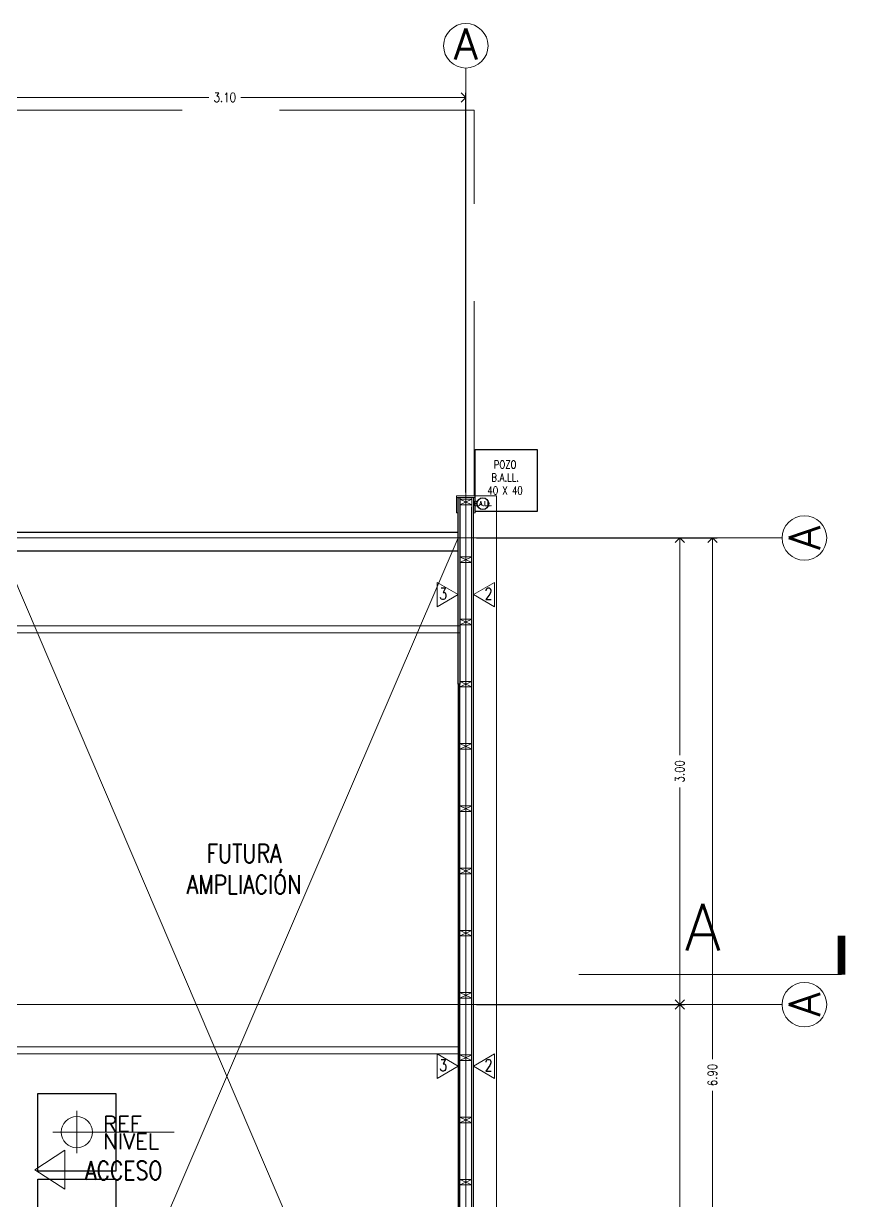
# Model space of a CAD drawing. Header units: metres. Extents: x -2 to 612, y -64 to 156.
# Drawn here: x 473.45 to 478.73, y 25.94 to 33.51 of the extents above; entities that cross this region are included whole.
import ezdxf
from ezdxf.enums import TextEntityAlignment as Align

# ---------------------------------------------------------------- set-up
doc = ezdxf.new("R2010")
doc.units = ezdxf.units.M
doc.header["$LTSCALE"] = 5
doc.header["$MEASUREMENT"] = 0
doc.linetypes.add('HIDDEN', pattern=[0.375, 0.25, -0.125])
doc.layers.get('0').update_dxf_attribs({"color": 30})
doc.layers.get('DEFPOINTS').update_dxf_attribs({"color": 210})
for name, color, linetype, lineweight in [('A-ANNO-DIMS', 3, 'Continuous', 18), ('A-ANNO-SYMB', 3, 'Continuous', 18), ('A-ANNO-TEXT', 3, 'Continuous', 18), ('A-DETL-MBND', 3, 'Continuous', 18), ('A-DETL-MCUT', 4, 'Continuous', 25), ('A-ELEV-IDEN', 3, 'Continuous', 18), ('A-ELEV-MBE2', 4, 'Continuous', 25), ('A-WALL-PATT', 8, 'Continuous', 18), ('A-WALL-STUD', 3, 'Continuous', 18)]:
    doc.layers.add(name, color=color, linetype=linetype, lineweight=lineweight)
doc.styles.add('E-ROMANS', font='romans.shx', dxfattribs={"width": 0.8})
doc.dimstyles.new('E-0050_ARW_12', dxfattribs={"dimscale": 0.001, "dimtxt": 60, "dimasz": 60, "dimexe": 30, "dimexo": 20, "dimgap": 30, "dimtad": 0, "dimzin": 0, "dimdsep": 46, "dimtxsty": 'E-ROMANS', "dimblk": 'OPEN90', "dimcen": 30, "dimclrd": 256, "dimclre": 256, "dimclrt": 256, "dimadec": 0, "dimazin": 0, "dimtfac": 1, "dimtmove": 1, "dimatfit": 3, "dimldrblk": 'OPEN90', "dimfxl": 1, "dimtfill": 1, "dimtolj": 1, "dimtzin": 0, "dimlwd": -1, "dimarcsym": 0})

# ---------------------------------------------------------------- blocks, each defined once
blk = doc.blocks.new('_Open90')
at = {"color": 0, "linetype": 'ByBlock', "lineweight": -2}
for p, q in [((0, 0), (-1, 0)), ((-0.5, 0.5), (0, 0)), ((0, 0), (-0.5, -0.5))]:
    blk.add_line(p, q, dxfattribs=at)
blk = doc.blocks.new('*D950')
at = {"layer": 'A-ANNO-DIMS', "lineweight": -2, "transparency": 16777216}
for p, q in [((473.1931, 30.0565), (473.1931, 33.0617)), ((476.2901, 30.4926), (476.2901, 33.0617))]:
    blk.add_line(p, q, dxfattribs=at)
at = {"layer": 'A-ANNO-DIMS', "transparency": 16777216}
for p, q in [((473.2531, 33.0317), (474.6385, 33.0317)), ((476.2301, 33.0317), (474.8448, 33.0317))]:
    blk.add_line(p, q, dxfattribs=at)
at = {"layer": 'DEFPOINTS', "color": 0, "transparency": 16777216}
for p in [(476.2901, 33.0317), (476.2901, 30.4726), (473.1931, 30.0365)]:
    blk.add_point(p, dxfattribs=at)
at = {"layer": 'A-ANNO-DIMS', "transparency": 16777216, "xscale": 0.06, "yscale": 0.06, "zscale": 0.06, "rotation": 180}
blk.add_blockref('_Open90', (473.1931, 33.0317), dxfattribs=at)
at = {"layer": 'A-ANNO-DIMS', "transparency": 16777216, "xscale": 0.06, "yscale": 0.06, "zscale": 0.06}
blk.add_blockref('_Open90', (476.2901, 33.0317), dxfattribs=at)
at = {"layer": 'A-ANNO-DIMS', "transparency": 16777216, "insert": (474.7416, 33.0317), "char_height": 0.06, "attachment_point": 5, "style": 'E-ROMANS', "bg_fill": 3, "box_fill_scale": 1.25, "bg_fill_color": 256, "bg_fill_true_color": 13158600, "bg_fill_transparency": 0}
blk.add_mtext('\\A1;3.10', dxfattribs=at)
blk = doc.blocks.new('*D1339')
at = {"layer": 'A-ANNO-DIMS', "lineweight": -2, "transparency": 16777216}
for p, q in [((476.3586, 30.201), (477.6942, 30.201)), ((476.3586, 27.202), (477.6942, 27.202))]:
    blk.add_line(p, q, dxfattribs=at)
at = {"layer": 'A-ANNO-DIMS', "transparency": 16777216}
for p, q in [((477.6642, 30.141), (477.6642, 28.8047)), ((477.6642, 27.262), (477.6642, 28.5984))]:
    blk.add_line(p, q, dxfattribs=at)
at = {"layer": 'DEFPOINTS', "color": 0, "transparency": 16777216}
for p in [(476.3386, 30.201), (476.3386, 27.202), (477.6642, 27.202)]:
    blk.add_point(p, dxfattribs=at)
at = {"layer": 'A-ANNO-DIMS', "transparency": 16777216, "xscale": 0.06, "yscale": 0.06, "zscale": 0.06}
for p, rotation in [((477.6642, 30.201), 90), ((477.6642, 27.202), 270)]:
    blk.add_blockref('_Open90', p, dxfattribs=dict(at, rotation=rotation))
at = {"layer": 'A-ANNO-DIMS', "transparency": 16777216, "insert": (477.6642, 28.7015), "char_height": 0.06, "attachment_point": 5, "rotation": 90, "style": 'E-ROMANS', "bg_fill": 3, "box_fill_scale": 1.25, "bg_fill_color": 256, "bg_fill_true_color": 13158600, "bg_fill_transparency": 0}
blk.add_mtext('\\A1;3.00', dxfattribs=at)
blk = doc.blocks.new('*D1340')
at = {"layer": 'A-ANNO-DIMS', "lineweight": -2, "transparency": 16777216}
for p, q in [((476.3586, 27.202), (477.6942, 27.202)), ((476.3587, 23.299), (477.6942, 23.299))]:
    blk.add_line(p, q, dxfattribs=at)
at = {"layer": 'A-ANNO-DIMS', "transparency": 16777216}
for p, q in [((477.6642, 27.142), (477.6642, 25.3537)), ((477.6642, 23.359), (477.6642, 25.1474))]:
    blk.add_line(p, q, dxfattribs=at)
at = {"layer": 'DEFPOINTS', "color": 0, "transparency": 16777216}
for p in [(476.3386, 27.202), (476.3387, 23.299), (477.6642, 23.299)]:
    blk.add_point(p, dxfattribs=at)
at = {"layer": 'A-ANNO-DIMS', "transparency": 16777216, "xscale": 0.06, "yscale": 0.06, "zscale": 0.06}
for p, rotation in [((477.6642, 27.202), 90), ((477.6642, 23.299), 270)]:
    blk.add_blockref('_Open90', p, dxfattribs=dict(at, rotation=rotation))
at = {"layer": 'A-ANNO-DIMS', "transparency": 16777216, "insert": (477.6642, 25.2505), "char_height": 0.06, "attachment_point": 5, "rotation": 90, "style": 'E-ROMANS', "bg_fill": 3, "box_fill_scale": 1.25, "bg_fill_color": 256, "bg_fill_true_color": 13158600, "bg_fill_transparency": 0}
blk.add_mtext('\\A1;3.90', dxfattribs=at)
blk = doc.blocks.new('*D1341')
at = {"layer": 'A-ANNO-DIMS', "lineweight": -2, "transparency": 16777216}
for p, q in [((476.3586, 30.201), (477.9044, 30.201)), ((476.3586, 23.299), (477.9044, 23.299))]:
    blk.add_line(p, q, dxfattribs=at)
at = {"layer": 'A-ANNO-DIMS', "transparency": 16777216}
for p, q in [((477.8744, 30.141), (477.8744, 26.852)), ((477.8744, 23.359), (477.8744, 26.648))]:
    blk.add_line(p, q, dxfattribs=at)
at = {"layer": 'DEFPOINTS', "color": 0, "transparency": 16777216}
for p in [(476.3386, 30.201), (476.3386, 23.299), (477.8744, 23.299)]:
    blk.add_point(p, dxfattribs=at)
at = {"layer": 'A-ANNO-DIMS', "transparency": 16777216, "xscale": 0.06, "yscale": 0.06, "zscale": 0.06}
for p, rotation in [((477.8744, 30.201), 90), ((477.8744, 23.299), 270)]:
    blk.add_blockref('_Open90', p, dxfattribs=dict(at, rotation=rotation))
at = {"layer": 'A-ANNO-DIMS', "transparency": 16777216, "insert": (477.8744, 26.75), "char_height": 0.06, "attachment_point": 5, "rotation": 90, "style": 'E-ROMANS', "bg_fill": 3, "box_fill_scale": 1.25, "bg_fill_color": 256, "bg_fill_true_color": 13158600, "bg_fill_transparency": 0}
blk.add_mtext('\\A1;6.90', dxfattribs=at)

msp = doc.modelspace()

# ---------------------------------------------------------------- linework, layer by layer
at = {"layer": 'A-ANNO-SYMB'}
for p, q in [((476.29012, 21.94694), (476.29012, 33.22033)), ((478.32254, 30.20104), (455.48822, 30.20104)), ((478.32254, 27.20204), (455.48822, 27.20204)), ((473.79062, 26.24717), (473.79062, 26.51891)), ((473.63614, 26.38304), (474.41726, 26.38304))]:
    msp.add_line(p, q, dxfattribs=at)
at = {"layer": 'A-ANNO-SYMB', "linetype": 'HIDDEN'}
for p, q in [((476.34263, 32.95053), (470.04359, 32.95053)), ((476.34263, 30.47259), (476.34263, 32.95053))]:
    msp.add_line(p, q, dxfattribs=at)
at = {"layer": 'A-ANNO-SYMB', "const_width": 0.05}
msp.add_lwpolyline([(478.70394, 27.39543), (478.70394, 27.64543)], dxfattribs=at)
at = {"layer": 'A-ANNO-SYMB'}
for centre, radius in [((476.29012, 33.36336), 0.14303), ((478.46557, 30.20104), 0.14303), ((478.46557, 27.20204), 0.14303), ((473.79062, 26.38304), 0.1)]:
    msp.add_circle(centre, radius, dxfattribs=at)
at = {"layer": 'A-ANNO-TEXT'}
for points in [[(476.2415, 29.83651), (476.10564, 29.91495), (476.10564, 29.75807)], [(476.2415, 26.80699), (476.10564, 26.88543), (476.10564, 26.72855)]]:
    msp.add_lwpolyline(points, close=True, dxfattribs=at)
msp.add_lwpolyline([(473.71344, 26.01653), (473.71344, 26.26654), (473.52035, 26.14153), (473.71344, 26.01653)], dxfattribs=at)
at = {"layer": 'A-DETL-MBND'}
msp.add_line((476.34961, 30.46158), (476.34961, 30.47258), dxfattribs=at)
msp.add_lwpolyline([(476.32761, 30.44954), (476.25261, 30.44954), (476.25261, 30.46158), (476.32749, 30.46158)], dxfattribs=at)
for points in [[(476.32774, 22.96153), (476.32761, 30.46158), (476.33861, 30.46158), (476.33875, 22.96153), (476.32774, 22.96153)], [(476.34961, 30.36158), (476.33861, 30.36158), (476.33861, 30.46158), (476.34961, 30.46158)]]:
    msp.add_lwpolyline(points, close=True, dxfattribs=at)
at = {"layer": 'A-DETL-MCUT'}
for points in [[(476.24061, 29.26152), (476.24061, 30.46158), (476.25261, 30.46158), (476.25261, 29.26152)], [(476.25261, 28.06153), (476.25261, 29.26153), (476.24061, 29.26153), (476.24061, 28.06153)], [(476.25261, 26.86153), (476.25261, 28.06153), (476.24061, 28.06153), (476.24061, 26.86153)], [(476.25261, 25.66153), (476.25261, 26.86153), (476.24061, 26.86153), (476.24061, 25.66153)]]:
    msp.add_lwpolyline(points, close=True, dxfattribs=at)
at = {"layer": 'A-ELEV-IDEN'}
for p, q in [((473.25161, 30.26053), (476.24061, 23.26152)), ((473.25161, 23.23953), (476.24061, 30.20103)), ((473.23059, 29.63654), (476.2526, 29.63655)), ((473.23059, 29.59154), (476.2526, 29.59155)), ((473.2411, 26.93153), (476.25261, 26.93153)), ((473.2411, 26.88653), (476.25261, 26.88653))]:
    msp.add_line(p, q, dxfattribs=at)
msp.add_lwpolyline([(476.34961, 30.47258), (476.48662, 30.47259), (476.48662, 22.95052), (476.34975, 22.95052)], dxfattribs=at)
at = {"layer": 'A-ELEV-MBE2'}
msp.add_line((476.32762, 23.02353), (476.32761, 30.39954), dxfattribs=at)
at = {"layer": 'A-ELEV-MBE2', "ltscale": 0.05}
msp.add_lwpolyline([(476.7494, 30.3699), (476.3494, 30.3699), (476.3494, 30.7699), (476.7494, 30.7699)], close=True, dxfattribs=at)
at = {"layer": 'A-ELEV-MBE2'}
for points in [[(473.54062, 26.63153), (474.04062, 26.63153), (474.04062, 26.13153), (473.54062, 26.13153), (473.54062, 26.63153)], [(473.54062, 26.08153), (474.04062, 26.08153), (474.04062, 25.58153), (473.54062, 25.58153), (473.54062, 26.08153)]]:
    msp.add_lwpolyline(points, dxfattribs=at)
at = {"layer": 'A-ELEV-MBE2', "ltscale": 0.05}
msp.add_circle((476.39945, 30.42143), 0.0375, dxfattribs=at)
at = {"layer": 'A-WALL-PATT', "ltscale": 0.1}
for p, q in [((476.29011, 29.63653), (476.29012, 29.28654)), ((476.29012, 29.23654), (476.29011, 28.88653)), ((476.29011, 28.83653), (476.29012, 28.48654)), ((476.29011, 28.43654), (476.29011, 28.08653)), ((476.29011, 28.03653), (476.29012, 27.68653)), ((476.29011, 27.63653), (476.29011, 27.28642)), ((476.29011, 27.23642), (476.29011, 26.88653)), ((476.29011, 26.83653), (476.29011, 26.48653)), ((476.29012, 26.43653), (476.29011, 26.08653)), ((476.29011, 26.03653), (476.29012, 25.68653))]:
    msp.add_line(p, q, dxfattribs=at)

# ---------------------------------------------------------------- texts
at = {"layer": 'A-ANNO-TEXT', "attachment_point": 5, "style": 'E-ROMANS'}
for s, insert, char_height in [('\\pi-0.15,l0.15,t0.15;POZO\\PB.A.LL.\\P40 X 40', (476.54229, 30.58925), 0.05), ('\\pi-0.09,l0.09,t0.09;B.A.LL.', (476.39945, 30.42143), 0.03), ('\\pi-0.36,l0.36,t0.36;FUTURA\\PAMPLIACIÓN', (474.86489, 28.07394), 0.12), ('\\pi-0.36,l0.36,t0.36;ACCESO', (474.09199, 26.13632), 0.12)]:
    msp.add_mtext(s, dxfattribs=dict(at, insert=insert, char_height=char_height))
at = {"layer": 'A-ANNO-TEXT', "char_height": 0.075, "attachment_point": 5, "rotation": 0.000475, "style": 'E-ROMANS'}
for insert in [(476.1446, 29.84216), (476.1446, 26.81264)]:
    msp.add_mtext('\\pi-0.45,l0.45,t0.45;3', dxfattribs=dict(at, insert=insert))
at = {"layer": 'A-ANNO-TEXT', "style": 'E-ROMANS'}
msp.add_attdef('A', text='0.00', height=0.2, dxfattribs=at).set_placement((476.29012, 33.3745), align=Align.MIDDLE_CENTER)
for p in [(478.46557, 30.20104), (478.46557, 27.20204)]:
    msp.add_attdef('A', text='0.00', height=0.2, rotation=90, dxfattribs=at).set_placement(p, align=Align.MIDDLE_CENTER)
msp.add_attdef('REF', text='', height=0.1, dxfattribs=at).set_placement((473.96027, 26.35594), align=Align.BOTTOM_LEFT)
msp.add_attdef('NIVEL', text='%%P0,00', height=0.1, dxfattribs=at).set_placement((473.95947, 26.37309), align=Align.TOP_LEFT)

# ---------------------------------------------------------------- next in the draw order: dimensions: what is measured, and where the dimension line sits
at = {"layer": 'A-ANNO-DIMS'}
dim = msp.add_linear_dim(base=(476.29012, 33.03166), p1=(473.19311, 30.03653), p2=(476.29012, 30.47258), dimstyle='E-0050_ARW_12', dxfattribs=at)
dim.commit()
dim.dimension.update_dxf_attribs({"geometry": '*D950', "text_midpoint": (474.74161, 33.03166)})
dim = msp.add_linear_dim(base=(477.66421, 27.20204), p1=(476.33862, 30.20104), p2=(476.33862, 27.20204), angle=90, dimstyle='E-0050_ARW_12', dxfattribs=at)
dim.commit()
dim.dimension.update_dxf_attribs({"geometry": '*D1339', "text_midpoint": (477.66421, 28.70154)})

# ---------------------------------------------------------------- next in the draw order: linework, layer by layer
at = {"layer": 'A-DETL-MBND'}
msp.add_lwpolyline([(476.34961, 30.46158), (476.22963, 30.46158), (476.22963, 30.47258), (476.34961, 30.47258)], dxfattribs=at)
msp.add_lwpolyline([(476.24063, 30.36158), (476.22963, 30.36158), (476.22963, 30.46158), (476.24063, 30.46158)], close=True, dxfattribs=at)
at = {"layer": 'A-ELEV-MBE2'}
for p, q in [((473.25161, 30.23852), (476.24061, 30.23852)), ((473.24059, 30.11852), (476.24061, 30.11852))]:
    msp.add_line(p, q, dxfattribs=at)
at = {"layer": 'A-WALL-PATT', "ltscale": 0.1}
for p, q in [((476.29011, 30.41354), (476.29011, 30.08653)), ((476.29012, 30.03653), (476.29011, 29.68654))]:
    msp.add_line(p, q, dxfattribs=at)
at = {"layer": 'A-WALL-STUD'}
for p, q in [((476.32761, 30.44954), (476.25261, 30.41354)), ((476.25261, 30.44954), (476.32761, 30.41354))]:
    msp.add_line(p, q, dxfattribs=at)
msp.add_lwpolyline([(476.32761, 30.44954), (476.25261, 30.44954), (476.25261, 30.41354), (476.32761, 30.41354)], close=True, dxfattribs=at)

# ---------------------------------------------------------------- next in the draw order: dimensions: what is measured, and where the dimension line sits
at = {"layer": 'A-ANNO-DIMS'}
dim = msp.add_linear_dim(base=(477.66421, 23.29904), p1=(476.33862, 27.20204), p2=(476.33874, 23.29904), angle=90, dimstyle='E-0050_ARW_12', dxfattribs=at)
dim.commit()
dim.dimension.update_dxf_attribs({"geometry": '*D1340', "text_midpoint": (477.66421, 25.25054)})

# ---------------------------------------------------------------- next in the draw order: dimensions: what is measured, and where the dimension line sits
dim = msp.add_linear_dim(base=(477.87445, 23.29904), p1=(476.33862, 30.20104), p2=(476.33862, 23.29904), angle=90, dimstyle='E-0050_ARW_12', dxfattribs=at)
dim.commit()
dim.dimension.update_dxf_attribs({"geometry": '*D1341', "text_midpoint": (477.87445, 26.75004)})

# ---------------------------------------------------------------- next in the draw order: linework, layer by layer
at = {"layer": 'A-ANNO-SYMB'}
msp.add_line((477.01566, 27.39543), (478.70394, 27.39543), dxfattribs=at)
at = {"layer": 'A-ANNO-TEXT'}
for points in [[(476.33872, 29.83651), (476.47458, 29.91495), (476.47458, 29.75807)], [(476.33872, 26.80699), (476.47458, 26.88543), (476.47458, 26.72855)]]:
    msp.add_lwpolyline(points, close=True, dxfattribs=at)
at = {"layer": 'A-WALL-STUD'}
for p, q in [((476.32761, 30.07953), (476.25261, 30.04353)), ((476.25261, 30.07953), (476.32761, 30.04353)), ((476.32761, 29.67954), (476.25261, 29.64354)), ((476.25261, 29.67954), (476.32761, 29.64354)), ((476.32761, 29.67953), (476.25261, 29.64353)), ((476.25261, 29.67953), (476.32761, 29.64353)), ((476.32761, 29.27954), (476.25261, 29.24354)), ((476.25261, 29.27954), (476.32761, 29.24354)), ((476.25261, 28.87953), (476.32761, 28.84353)), ((476.32761, 28.87953), (476.25261, 28.84353)), ((476.32761, 28.47954), (476.25261, 28.44354)), ((476.25261, 28.47954), (476.32761, 28.44354)), ((476.32761, 28.04354), (476.25261, 28.07954)), ((476.25261, 28.04354), (476.32761, 28.07954)), ((476.25261, 28.04353), (476.32761, 28.07953)), ((476.32761, 28.04353), (476.25261, 28.07953)), ((476.32761, 27.64354), (476.25261, 27.67954)), ((476.25261, 27.64354), (476.32761, 27.67954)), ((476.25261, 27.64353), (476.32761, 27.67953)), ((476.32761, 27.64353), (476.25261, 27.67953)), ((476.25261, 27.24342), (476.32761, 27.27942)), ((476.32761, 27.24342), (476.25261, 27.27942)), ((476.25261, 26.87953), (476.32761, 26.84353)), ((476.32761, 26.87953), (476.25261, 26.84353)), ((476.25261, 26.47953), (476.32761, 26.44353)), ((476.32761, 26.47953), (476.25261, 26.44353)), ((476.25261, 26.07953), (476.32761, 26.04353)), ((476.32761, 26.07953), (476.25261, 26.04353))]:
    msp.add_line(p, q, dxfattribs=at)
for points in [[(476.32761, 30.07953), (476.25261, 30.07953), (476.25261, 30.04353), (476.32761, 30.04353)], [(476.32761, 29.67954), (476.25261, 29.67954), (476.25261, 29.64354), (476.32761, 29.64354)], [(476.32761, 29.67953), (476.25261, 29.67953), (476.25261, 29.64353), (476.32761, 29.64353)], [(476.32761, 29.27954), (476.25261, 29.27954), (476.25261, 29.24354), (476.32761, 29.24354)], [(476.25261, 28.87953), (476.32761, 28.87953), (476.32761, 28.84353), (476.25261, 28.84353)], [(476.32761, 28.47954), (476.25261, 28.47954), (476.25261, 28.44354), (476.32761, 28.44354)], [(476.32761, 28.04354), (476.25261, 28.04354), (476.25261, 28.07954), (476.32761, 28.07954)], [(476.25261, 28.04353), (476.32761, 28.04353), (476.32761, 28.07953), (476.25261, 28.07953)], [(476.32761, 27.64354), (476.25261, 27.64354), (476.25261, 27.67954), (476.32761, 27.67954)], [(476.25261, 27.64353), (476.32761, 27.64353), (476.32761, 27.67953), (476.25261, 27.67953)], [(476.25261, 27.24342), (476.32761, 27.24342), (476.32761, 27.27942), (476.25261, 27.27942)], [(476.25261, 26.87953), (476.32761, 26.87953), (476.32761, 26.84353), (476.25261, 26.84353)], [(476.25261, 26.47953), (476.32761, 26.47953), (476.32761, 26.44353), (476.25261, 26.44353)], [(476.25261, 26.07953), (476.32761, 26.07953), (476.32761, 26.04353), (476.25261, 26.04353)]]:
    msp.add_lwpolyline(points, close=True, dxfattribs=at)

# ---------------------------------------------------------------- next in the draw order: texts
at = {"layer": 'A-ANNO-TEXT', "char_height": 0.075, "attachment_point": 5, "rotation": 359.999525, "style": 'E-ROMANS'}
for insert in [(476.43562, 29.84216), (476.43562, 26.81264)]:
    msp.add_mtext('\\pi-0.45,l0.45,t0.45;2', dxfattribs=dict(at, insert=insert))
at = {"layer": 'A-ANNO-TEXT', "style": 'E-ROMANS'}
msp.add_attdef('A', text='CORTE', height=0.299796, dxfattribs=at).set_placement((477.69654, 27.70093), align=Align.MIDDLE_LEFT)

doc.saveas('drawing.dxf')
